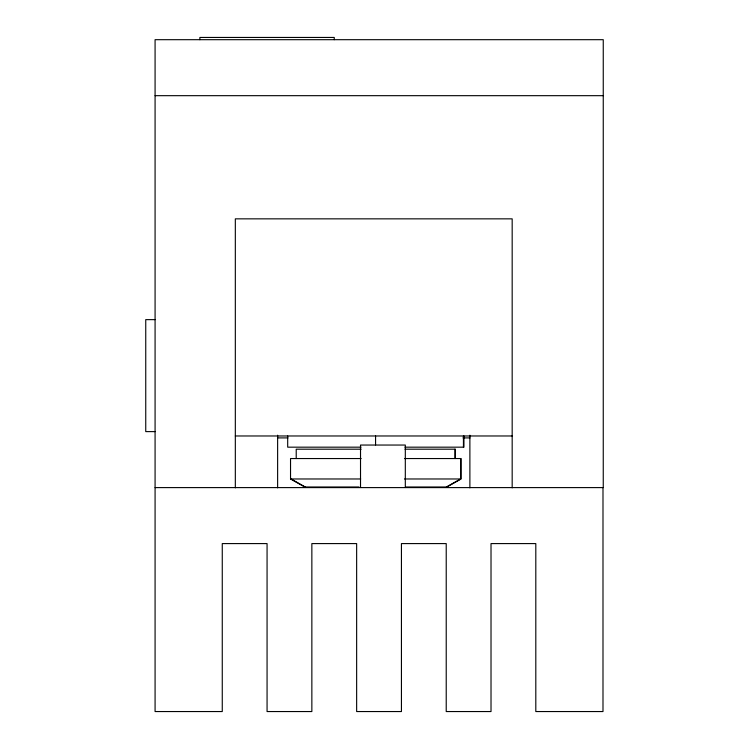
<?xml version="1.0" encoding="UTF-8"?>
<svg xmlns="http://www.w3.org/2000/svg" width="749" height="749" viewBox="0 0 749 749"><rect width="100%" height="100%" fill="white"/><g stroke="black" fill="none" stroke-linecap="round" stroke-linejoin="round"><path stroke-width="1.12" d="M446.385 486.99L460.607 478.976L460.607 458.547M155.08 95.675L603.254 95.675M155.08 319.636L145.746 319.636L145.746 431.611L155.08 431.611M235.326 435.974L512.176 435.974M277.486 437.903L287.981 437.903M463.022 437.903L470.026 437.903M361.065 447.172L287.691 447.172L287.691 435.974M404.956 447.172L463.94 447.172L463.94 435.974M361.168 449.194L296.22 449.194L296.22 458.547M405.003 449.194L455.411 449.194L455.411 458.547M361.168 458.547L290.537 458.547L290.537 478.976L304.759 486.99L358.996 486.99M404.469 458.547L461.103 458.547L461.103 478.976L446.881 486.99L406.07 486.99M290.537 478.976L360.69 478.976M404.469 478.976L460.607 478.976M155.08 487.599L603.254 487.599L603.254 39.688L155.08 39.688L155.08 711.55L222.266 711.55L222.266 543.587L267.065 543.587L267.065 711.55L311.856 711.55L311.856 543.587L356.646 543.587L356.646 711.55L401.436 711.55L401.436 543.587L446.226 543.587L446.226 711.55L491.016 711.55L491.016 543.587L535.807 543.587L535.807 711.55L602.992 711.55L602.992 487.599M291.033 478.976L305.246 486.99M512.176 487.842L512.176 218.848L235.326 218.848L235.326 487.842M469.885 435.216L469.885 487.842M463.444 435.974L463.444 447.172M454.915 449.194L454.915 458.547M405.312 487.543L405.312 445.046L360.522 445.046L360.522 487.543M375.567 435.974L375.567 444.934M334.251 39.688L334.251 37.45L199.871 37.45L199.871 39.688M277.626 435.216L277.626 487.842"/></g></svg>
